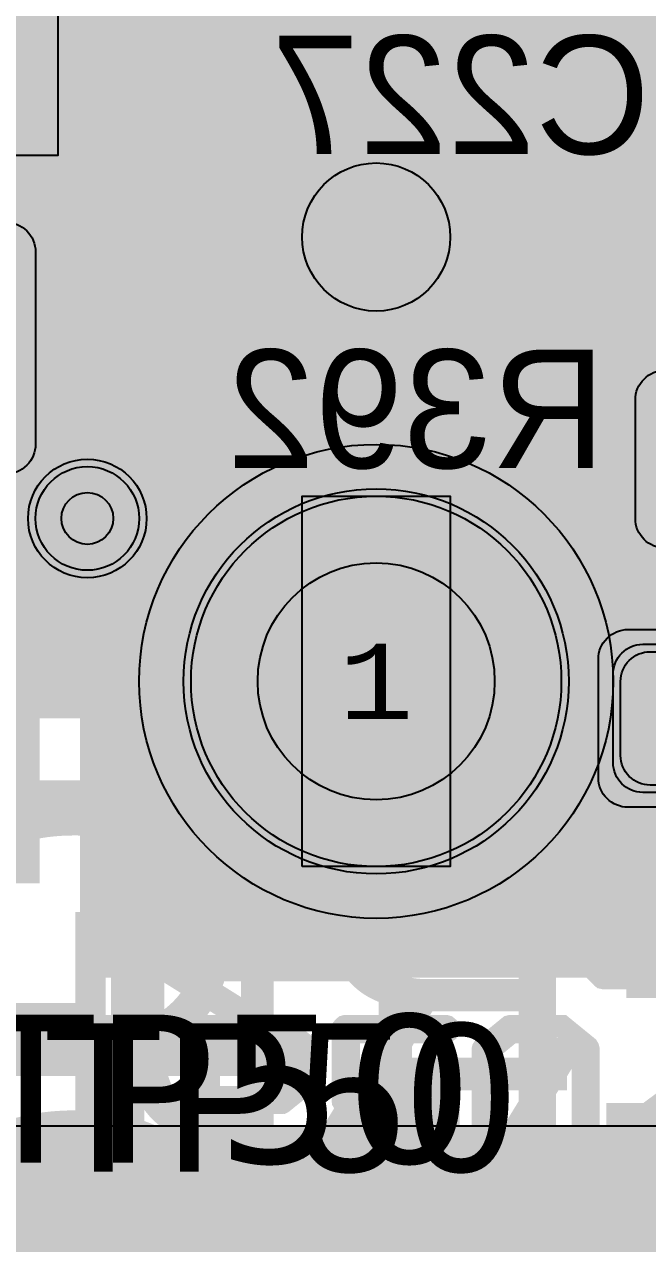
# Model space of a CAD drawing. Extents: x -28 to 199, y -61 to 255.
# Drawn here: x 140.88 to 145.08, y 65.7 to 73.94 of the extents above; entities that cross this region are included whole.
import ezdxf
from ezdxf.enums import TextEntityAlignment as Align

# ---------------------------------------------------------------- set-up
doc = ezdxf.new("R2010")
doc.units = 0
doc.header["$MEASUREMENT"] = 0
for name, color, linetype in [('ASSEMBLY_OUTLINES_TOP', 102, 'CONTINUOUS'), ('ASSEMBLY_PART_NUMBERS_BTM', 191, 'CONTINUOUS'), ('ASSEMBLY_PART_NUMBERS_TOP', 102, 'CONTINUOUS'), ('ASSEMBLY_REF_DES_TOP', 102, 'CONTINUOUS'), ('DRILL_DRAWING', 21, 'CONTINUOUS'), ('GENERATED_SILKSCREEN_BTM', 255, 'CONTINUOUS'), ('GENERATED_SILKSCREEN_TOP', 140, 'CONTINUOUS'), ('MOUNTING_HOLES_LAYER_2', 42, 'CONTINUOUS'), ('MOUNTING_HOLES_LAYER_3', 42, 'CONTINUOUS'), ('MOUNTING_HOLES_LAYER_BOT21', 42, 'CONTINUOUS'), ('MOUNTING_HOLES_LAYER_TOP', 42, 'CONTINUOUS'), ('PART_HOLES_LAYER_2', 30, 'CONTINUOUS'), ('PART_HOLES_LAYER_3', 30, 'CONTINUOUS'), ('PART_HOLES_LAYER_BOTTOM', 30, 'CONTINUOUS'), ('PART_HOLES_LAYER_TOP', 30, 'CONTINUOUS'), ('PART_PADS_LAYER_2', 230, 'CONTINUOUS'), ('PART_PADS_LAYER_3', 81, 'CONTINUOUS'), ('PART_PADS_LAYER_BOTTOM', 10, 'CONTINUOUS'), ('PART_PADS_LAYER_TOP', 150, 'CONTINUOUS'), ('PART_PADS_SMD_BTM', 10, 'CONTINUOUS'), ('PIN_NUMBERS_BTM', 8, 'CONTINUOUS'), ('PIN_NUMBERS_TOP', 8, 'CONTINUOUS'), ('PLACEMENT_OUTLINES_TOP', 130, 'CONTINUOUS'), ('PLANE_DATA_LAYER_2', 230, 'CONTINUOUS'), ('PLANE_DATA_LAYER_3', 81, 'CONTINUOUS'), ('PLANE_DATA_LAYER_BOTTOM', 10, 'CONTINUOUS'), ('PLANE_DATA_LAYER_TOP', 150, 'CONTINUOUS'), ('PLANE_SHAPES_LAYER_2', 230, 'CONTINUOUS'), ('PLANE_SHAPES_LAYER_3', 81, 'CONTINUOUS'), ('PLANE_SHAPES_LAYER_BOTTOM', 10, 'CONTINUOUS'), ('PLANE_SHAPES_LAYER_TOP', 150, 'CONTINUOUS'), ('SILKSCREEN_OUTLINES_TOP', 150, 'CONTINUOUS'), ('SILKSCREEN_REF_DES_BTM', 211, 'CONTINUOUS'), ('SILKSCREEN_REF_DES_TOP', 150, 'CONTINUOUS'), ('SOLDERMASK_PADS_BTM', 12, 'CONTINUOUS'), ('SOLDERMASK_PADS_TOP', 180, 'CONTINUOUS'), ('SOLDERPASTE_PADS_BTM', 12, 'CONTINUOUS'), ('TRACES_LAYER_3', 81, 'CONTINUOUS'), ('TRACES_LAYER_BOTTOM', 10, 'CONTINUOUS'), ('TRACES_LAYER_TOP', 150, 'CONTINUOUS'), ('VIA_HOLES_LAYER_2', 30, 'CONTINUOUS'), ('VIA_HOLES_LAYER_3', 30, 'CONTINUOUS'), ('VIA_HOLES_LAYER_BOTTOM', 30, 'CONTINUOUS'), ('VIA_HOLES_LAYER_TOP', 30, 'CONTINUOUS'), ('VIA_PADS_LAYER_2', 230, 'CONTINUOUS'), ('VIA_PADS_LAYER_3', 81, 'CONTINUOUS'), ('VIA_PADS_LAYER_BOTTOM', 10, 'CONTINUOUS'), ('VIA_PADS_LAYER_TOP', 150, 'CONTINUOUS')]:
    doc.layers.add(name, color=color, linetype=linetype)
doc.styles.add('COURIER_NEW', font='COUR.TTF')
doc.styles.add('VERDANA', font='verdana.TTF')
doc.styles.add('VERIBEST_GERBER_0', font='txt')

msp = doc.modelspace()

# ---------------------------------------------------------------- hatches: boundary and pattern name
at = {"layer": 'MOUNTING_HOLES_LAYER_2'}
h = msp.add_hatch(color=256, dxfattribs=at)
edge = h.paths.add_edge_path()
edge.add_arc((143.25, 72.5), 0.5, 0, 360)
at = {"layer": 'MOUNTING_HOLES_LAYER_3'}
h = msp.add_hatch(color=256, dxfattribs=at)
edge = h.paths.add_edge_path()
edge.add_arc((143.25, 72.5), 0.5, 0, 360)
at = {"layer": 'MOUNTING_HOLES_LAYER_BOT21'}
h = msp.add_hatch(color=256, dxfattribs=at)
edge = h.paths.add_edge_path()
edge.add_arc((143.25, 72.5), 0.5, 0, 360)
at = {"layer": 'MOUNTING_HOLES_LAYER_TOP'}
h = msp.add_hatch(color=256, dxfattribs=at)
edge = h.paths.add_edge_path()
edge.add_arc((143.25, 72.5), 0.5, 0, 360)
at = {"layer": 'PART_HOLES_LAYER_2'}
h = msp.add_hatch(color=256, dxfattribs=at)
edge = h.paths.add_edge_path()
edge.add_arc((143.25, 69.5), 0.8, 0, 360)
at = {"layer": 'PART_HOLES_LAYER_3'}
h = msp.add_hatch(color=256, dxfattribs=at)
edge = h.paths.add_edge_path()
edge.add_arc((143.25, 69.5), 0.8, 0, 360)
at = {"layer": 'PART_HOLES_LAYER_BOTTOM'}
h = msp.add_hatch(color=256, dxfattribs=at)
edge = h.paths.add_edge_path()
edge.add_arc((143.25, 69.5), 0.8, 0, 360)
at = {"layer": 'PART_HOLES_LAYER_TOP'}
h = msp.add_hatch(color=256, dxfattribs=at)
edge = h.paths.add_edge_path()
edge.add_arc((143.25, 69.5), 0.8, 0, 360)
at = {"layer": 'PLANE_DATA_LAYER_2'}
for points in [[(143.25, 69.5), (143.25, 71.0762)], [(143.25, 69.5), (141.679868, 69.63817)], [(143.25, 69.5), (144.820135, 69.638142)]]:
    msp.add_hatch(color=256, dxfattribs=at).paths.add_polyline_path(points, is_closed=False, flags=0)
at = {"layer": 'PLANE_DATA_LAYER_3'}
for points in [[(143.25, 69.5), (143.25, 71.0762)], [(143.25, 69.5), (141.679868, 69.63817)], [(143.25, 69.5), (144.820135, 69.638142)]]:
    msp.add_hatch(color=256, dxfattribs=at).paths.add_polyline_path(points, is_closed=False, flags=0)
at = {"layer": 'PLANE_DATA_LAYER_BOTTOM'}
h = msp.add_hatch(color=256, dxfattribs=at)
h.paths.add_polyline_path([(169.5, 75.5762, -0.414213562373095), (169.4238, 75.5), (168.555096, 75.5, -0.414213562373095), (168.478896, 75.5762), (168.478896, 75.576202, -0.0604851549101079), (168.48111, 75.594437, 0.0604923626898883), (168.5, 75.750001), (168.5, 76.95, 0.414213562373095), (167.85, 77.6), (166.65, 77.6, 0.414213562373095), (166, 76.95), (166, 75.749999, 0.0604915906442908), (166.01889, 75.594437, -0.060485154910108), (166.021104, 75.576202), (166.021104, 75.5762, -0.414213562373095), (165.944904, 75.5), (162.827052, 75.5, -0.6109691680550992), (162.765167, 75.62066, 0.1570208344114398), (163, 76.349999), (163, 76.35, 0.9999999999999999), (160.5, 76.35), (160.5, 76.349999, 0.1570208344114398), (160.734833, 75.62066, -0.6109691680550992), (160.672948, 75.5), (159, 75.5), (159, 67), (159.977682, 66.022318, -0.1989099556854013), (160, 65.968437), (160, 60.5), (169.4238, 60.5, -0.414213562373095), (169.5, 60.4238), (169.5, 57.0762, -0.414213562373095), (169.4238, 57), (168.5762, 57, -0.414213562373095), (168.5, 57.0762), (168.5, 58.2, 0.414213562373095), (167.85, 58.85), (166.65, 58.85, 0.414213562373095), (166, 58.2), (166, 57.0762, -0.414213562373095), (165.9238, 57), (162.968376, 57, -0.414213562373095), (162.892176, 57.0762, -0.1018534239435747), (162.898371, 57.106296, 1.5184150743120406), (160.601629, 57.106296, -0.1018534239435747), (160.607824, 57.0762, -0.414213562373095), (160.531624, 57), (157.5762, 57, -0.414213562373095), (157.5, 57.0762), (157.5, 63), (135.0762, 63, -0.414213562373095), (135, 63.0762), (135, 63.4588, -0.414213562373095), (135.0762, 63.535), (135.215, 63.535, 0.414213562373095), (135.665, 63.985), (135.665, 65.015, 0.414213562373095), (135.215, 65.465), (135.0762, 65.465, -0.414213562373095), (135, 65.5412), (135, 66.4238, -0.414213562373095), (135.0762, 66.5), (156.5, 66.5), (156.5, 77.9238, -0.414213562373095), (156.5762, 78), (169.4238, 78, -0.414213562373095), (169.5, 77.9238)], flags=0)
h.paths.add_polyline_path([(136.495, 63.535, 0.414213562373095), (136.945, 63.985), (136.945, 65.015, 0.414213562373095), (136.495, 65.465), (136.345, 65.465, 0.414213562373095), (135.895, 65.015), (135.895, 63.985, 0.414213562373095), (136.345, 63.535)], flags=0)
at = {"layer": 'PLANE_DATA_LAYER_TOP'}
h = msp.add_hatch(color=256, dxfattribs=at)
h.paths.add_polyline_path([(153.75, 67.5762, -0.414213562373095), (153.6738, 67.5), (141.3262, 67.5, -0.414213562373095), (141.25, 67.5762), (141.25, 70.799, -0.3297111608099209), (141.303911, 70.871867, 0.1227506347712947), (141.511214, 70.996447), (142.374069, 71.859302, -0.4389961025025721), (142.486156, 71.8546, 1.0875729409838402), (143.8954, 73.263844, -0.2207951541177379), (143.86838, 73.322049), (143.86838, 73.32205, -0.1989099556852985), (143.890698, 73.375931), (147.592449, 77.077682, -0.198913366334503), (147.646331, 77.1), (148.746107, 77.1, -0.1385740107174841), (148.785987, 77.088731, 1.7877343018547374), (148.785987, 78.111269, -0.1385740107174841), (148.746107, 78.1), (147.407661, 78.1, 0.1989122151386036), (147.054108, 77.953553), (144.107082, 75.006527, -0.6681819935815638), (143.977, 75.060408), (143.977, 75.934019, -0.357507136707077), (144.038255, 76.008739, 0.250299112383725), (144.365805, 76.277936, -0.3034419380586541), (144.436215, 76.325), (144.483776, 76.325, 0.1989121882725125), (144.784296, 76.44948), (146.482183, 78.147367, 0.1989121882725038), (146.606663, 78.447887), (146.606663, 79.9238, -0.414213562373095), (146.682863, 80), (153.6738, 80, -0.414213562373095), (153.75, 79.9238)], flags=0)
h.paths.add_polyline_path([(141.75, 69.5, -0.9999999999999999), (144.75, 69.5, -0.9999999999999999)], flags=0)
h.paths.add_polyline_path([(149.3, 75.1, -0.9999999999999999), (150.5, 75.1, -0.9999999999999999)], flags=0)
for points in [[(143.25, 69.5), (143.25, 71.0762)], [(143.25, 69.5), (141.6738, 69.5)], [(143.25, 69.5), (144.8262, 69.5)], [(143.25, 69.5), (143.25, 67.9238)]]:
    msp.add_hatch(color=256, dxfattribs=at).paths.add_polyline_path(points, is_closed=False, flags=0)
at = {"layer": 'PLANE_SHAPES_LAYER_2'}
h = msp.add_hatch(color=256, dxfattribs=at)
h.paths.add_polyline_path([(169.5, 129.25), (149.5, 129.25), (142.25, 122), (142.25, 90.5), (147.5, 90.5), (147.5, 80), (154, 80), (154, 69.25), (131.75, 69.25), (131.75, 73.25), (121.25, 73.25), (121.25, 81), (110.5, 81), (110.5, 125.75), (106.5, 125.75), (106.5, 128.75), (93.5, 128.75), (93.5, 120.25), (91.75, 120.25), (91.75, 121.5), (80, 121.5), (80, 118.25), (73.25, 118.25), (73.25, 124.5), (67.5, 124.5), (67.5, 128), (57.75, 128), (57.75, 120.25), (55.25, 120.25), (55.25, 121.5), (47.5, 121.5), (47.5, 119), (35, 119), (35, 134.75), (32.75, 134.75), (32.75, 159.75), (29.25, 159.75), (29.25, 175.25), (22.5, 175.25), (22.5, 195.25), (17.25, 195.25), (17.25, 198), (22.5, 198), (22.5, 216.5), (40.25, 216.5), (40.25, 235.5), (54.5, 235.5), (54.5, 254), (87.25, 254), (87.25, 236.25), (86.25, 236.25), (86.25, 228.75), (81, 228.75), (81, 218.75), (95.25, 218.75), (95.25, 194.5), (87, 194.5), (87, 172), (131.1, 172), (131.1, 208.75), (115.5, 208.75), (115.5, 213.75), (106.75, 213.75), (106.75, 218.75), (110.25, 222.25), (110.25, 226.25), (142.5, 226.25), (142.5, 221.5), (160.5, 221.5), (160.5, 240.75), (169.5, 240.75)])
h.paths.add_polyline_path([(35.5, 149.5), (41.75, 149.5), (41.75, 152), (39.25, 152), (39.25, 154), (37.75, 154), (37.75, 152), (35.5, 152)], flags=16)
h.paths.add_polyline_path([(37.5, 125.75), (37.5, 128.75), (42.75, 128.75), (42.75, 125.75)], flags=16)
h.paths.add_polyline_path([(52, 127.75), (52, 130.75), (54.25, 130.75), (54.25, 127.75)], flags=16)
h.paths.add_polyline_path([(50.75, 219.5), (50.75, 226.5), (71.75, 226.5), (71.75, 219.5)], flags=16)
h.paths.add_polyline_path([(66.5, 150.75), (66.5, 177.5), (72.25, 177.5), (72.25, 150.75)], flags=16)
h.paths.add_polyline_path([(47.25, 185.25), (73, 185.25), (73, 188.25), (70.25, 188.25), (70.25, 191), (47.25, 191)], flags=16)
h.paths.add_polyline_path([(84.5, 208), (84.5, 212.75), (85, 212.75), (85, 208)], flags=16)
h.paths.add_polyline_path([(61.5, 137.25), (87.75, 137.25), (87.75, 140.5), (84.75, 140.5), (84.75, 143), (61.5, 143)], flags=16)
h.paths.add_polyline_path([(88.75, 127), (88.75, 130), (91, 130), (91, 127)], flags=16)
h.paths.add_polyline_path([(85.5, 130.25), (85.5, 132.5), (91, 132.5), (91, 130.25)], flags=16)
h.paths.add_polyline_path([(108.75, 142.25), (135.75, 142.25), (135.75, 145.75), (132.25, 145.75), (132.25, 149), (108.75, 149)], flags=16)
h.paths.add_polyline_path([(114.25, 126.75), (140.75, 126.75), (140.75, 129.75), (137.25, 129.75), (137.25, 133), (114.25, 133)], flags=16)
h.paths.add_polyline_path([(155.25, 180.25), (166.25, 180.25), (166.25, 186.25), (152.25, 186.25), (152.25, 183), (155.25, 183)], flags=16)
at = {"layer": 'PLANE_SHAPES_LAYER_3'}
h = msp.add_hatch(color=256, dxfattribs=at)
h.paths.add_polyline_path([(169.5, 129.25), (149.5, 129.25), (142.25, 122), (142.25, 90.5), (147.5, 90.5), (147.5, 80), (154, 80), (154, 69.25), (131.75, 69.25), (131.75, 73.25), (121.25, 73.25), (121.25, 81), (110.5, 81), (110.5, 125.75), (106.5, 125.75), (106.5, 128.75), (93.5, 128.75), (93.5, 120.25), (91.75, 120.25), (91.75, 121.5), (80, 121.5), (80, 118.25), (73.25, 118.25), (73.25, 124.5), (67.5, 124.5), (67.5, 127.75), (58.25, 127.75), (58.25, 130.25), (88.75, 130.25), (88.75, 127), (91, 127), (91, 132.5), (55, 132.5), (55, 131.25), (52, 131.25), (52, 127.75), (55, 127.75), (55, 127.25), (57.75, 127.25), (57.75, 120.25), (55.25, 120.25), (55.25, 121.5), (47.5, 121.5), (47.5, 119), (35, 119), (35, 134.75), (32.75, 134.75), (32.75, 159.75), (29.25, 159.75), (29.25, 175.25), (22.5, 175.25), (22.5, 195.25), (17.25, 195.25), (17.25, 198), (22.5, 198), (22.5, 216.5), (40.25, 216.5), (40.25, 235.5), (54.5, 235.5), (54.5, 254), (87.25, 254), (87.25, 236.25), (86.25, 236.25), (86.25, 228.75), (81, 228.75), (81, 218.75), (95.25, 218.75), (95.25, 194.5), (87, 194.5), (87, 172), (131.1, 172), (131.1, 208.75), (115.5, 208.75), (115.5, 213.75), (106.75, 213.75), (106.75, 218.75), (110.25, 222.25), (110.25, 226.25), (142.5, 226.25), (142.5, 221.5), (160.5, 221.5), (160.5, 240.75), (169.5, 240.75)])
h.paths.add_polyline_path([(35.5, 149.5), (41.75, 149.5), (41.75, 152), (39.25, 152), (39.25, 154), (37.75, 154), (37.75, 152), (35.5, 152)], flags=16)
h.paths.add_polyline_path([(37.5, 125.75), (37.5, 128.75), (42.75, 128.75), (42.75, 125.75)], flags=16)
h.paths.add_polyline_path([(50.75, 219.5), (50.75, 226.5), (71.75, 226.5), (71.75, 219.5)], flags=16)
h.paths.add_polyline_path([(66.5, 150.75), (66.5, 177.5), (72.25, 177.5), (72.25, 150.75)], flags=16)
h.paths.add_polyline_path([(47.25, 185.25), (73, 185.25), (73, 188.25), (70.25, 188.25), (70.25, 191), (47.25, 191)], flags=16)
h.paths.add_polyline_path([(84.5, 208), (84.5, 212.75), (85, 212.75), (85, 208)], flags=16)
h.paths.add_polyline_path([(61.5, 137.25), (87.75, 137.25), (87.75, 140.5), (84.75, 140.5), (84.75, 143), (61.5, 143)], flags=16)
h.paths.add_polyline_path([(108.75, 142.25), (135.75, 142.25), (135.75, 145.75), (132.25, 145.75), (132.25, 149), (108.75, 149)], flags=16)
h.paths.add_polyline_path([(114.25, 126.75), (140.75, 126.75), (140.75, 129.75), (137.25, 129.75), (137.25, 133), (114.25, 133)], flags=16)
h.paths.add_polyline_path([(155.25, 180.25), (166.25, 180.25), (166.25, 186.25), (152.25, 186.25), (152.25, 183), (155.25, 183)], flags=16)
at = {"layer": 'PLANE_SHAPES_LAYER_BOTTOM'}
msp.add_hatch(color=256, dxfattribs=at).paths.add_polyline_path([(169.5, 75.5), (159, 75.5), (159, 67), (160, 66), (160, 60.5), (169.5, 60.5), (169.5, 57), (157.5, 57), (157.5, 63), (135, 63), (135, 66.5), (156.5, 66.5), (156.5, 78), (169.5, 78)], flags=0)
at = {"layer": 'VIA_HOLES_LAYER_2'}
h = msp.add_hatch(color=256, dxfattribs=at)
edge = h.paths.add_edge_path()
edge.add_arc((141.3, 70.6), 0.175, 0, 360)
at = {"layer": 'VIA_HOLES_LAYER_3'}
h = msp.add_hatch(color=256, dxfattribs=at)
edge = h.paths.add_edge_path()
edge.add_arc((141.3, 70.6), 0.175, 0, 360)
at = {"layer": 'VIA_HOLES_LAYER_BOTTOM'}
h = msp.add_hatch(color=256, dxfattribs=at)
edge = h.paths.add_edge_path()
edge.add_arc((141.3, 70.6), 0.175, 0, 360)
at = {"layer": 'VIA_HOLES_LAYER_TOP'}
h = msp.add_hatch(color=256, dxfattribs=at)
edge = h.paths.add_edge_path()
edge.add_arc((141.3, 70.6), 0.175, 0, 360)

# ---------------------------------------------------------------- linework, layer by layer
at = {"layer": 'ASSEMBLY_OUTLINES_TOP'}
for points in [[(139.4, 73.05), (139.4, 75.95), (141.1, 75.95), (141.1, 73.05)], [(142.75, 68.25), (142.75, 70.75), (143.75, 70.75), (143.75, 68.25)]]:
    msp.add_lwpolyline(points, close=True, dxfattribs=at)
at = {"layer": 'ASSEMBLY_OUTLINES_TOP', "const_width": 0.1}
msp.add_lwpolyline([(139.5, 73.5), (141, 73.5)], dxfattribs=at)
at = {"layer": 'ASSEMBLY_OUTLINES_TOP'}
msp.add_circle((143.25, 69.5), 1.6, dxfattribs=at)
at = {"layer": 'GENERATED_SILKSCREEN_BTM', "const_width": 0.15}
for points in [[(142.6152, 73.0704), (142.6168, 73.0648), (142.616, 73.0592), (142.6128, 73.0544), (142.608, 73.0512), (142.6024, 73.0496), (142.5968, 73.0488), (142.592, 73.0504), (142.588, 73.0552), (142.1568, 73.8224), (142.1552, 73.8264), (142.1552, 73.8296), (142.1552, 73.8328), (142.1568, 73.836), (142.1592, 73.8408), (142.1624, 73.844), (142.1664, 73.8456), (142.1704, 73.8464), (142.7104, 73.8464), (142.716, 73.8448), (142.7208, 73.8408), (142.7232, 73.836), (142.724, 73.8296), (142.7232, 73.824), (142.7208, 73.8184), (142.716, 73.8144), (142.7104, 73.8136), (142.1976, 73.8136), (142.6152, 73.0704)], [(143.8064, 73.8432), (143.672, 73.7336), (143.6696, 73.7296), (143.6688, 73.7264), (143.6672, 73.724), (143.6664, 73.7208), (143.6664, 73.6112), (143.6672, 73.608), (143.6688, 73.6032), (143.6696, 73.5992), (143.672, 73.5976), (144.2048, 73.1648), (144.2048, 73.0792), (143.6824, 73.0792), (143.6768, 73.0776), (143.672, 73.0744), (143.6696, 73.0688), (143.6688, 73.0624), (143.6696, 73.0568), (143.672, 73.0512), (143.6768, 73.048), (143.6824, 73.0464), (144.2216, 73.0464), (144.228, 73.048), (144.232, 73.052), (144.236, 73.056), (144.2376, 73.0624), (144.2376, 73.172), (144.2368, 73.1744), (144.2352, 73.18), (144.2336, 73.1824), (144.2328, 73.184), (144.2304, 73.1856), (143.6984, 73.6192), (143.6984, 73.7128), (143.8232, 73.8136), (144.0816, 73.8136), (144.212, 73.7072), (144.2176, 73.7056), (144.2232, 73.7064), (144.228, 73.7088), (144.232, 73.7136), (144.2344, 73.7184), (144.2352, 73.724), (144.2344, 73.7296), (144.2328, 73.732), (144.2304, 73.7336), (144.096, 73.8432), (144.0928, 73.844), (144.0912, 73.8448), (144.0896, 73.8456), (144.0864, 73.8464), (143.8168, 73.8464), (143.8136, 73.8456), (143.812, 73.8448), (143.8096, 73.844), (143.8064, 73.8432)], [(144.8504, 73.0496), (144.9848, 73.1592), (144.9888, 73.1616), (144.9896, 73.1648), (144.9912, 73.168), (144.992, 73.172), (144.992, 73.7208), (144.9912, 73.7248), (144.9896, 73.728), (144.988, 73.7296), (144.9872, 73.7312), (144.9856, 73.7336), (144.8504, 73.8432), (144.848, 73.844), (144.8456, 73.8448), (144.8448, 73.8456), (144.8416, 73.8464), (144.572, 73.8464), (144.568, 73.8456), (144.5664, 73.8448), (144.564, 73.844), (144.5616, 73.8432), (144.4264, 73.7336), (144.4232, 73.7296), (144.4216, 73.7232), (144.4224, 73.7184), (144.424, 73.7144), (144.4264, 73.7112), (144.4304, 73.708), (144.4344, 73.7056), (144.4384, 73.7048), (144.4424, 73.7048), (144.4456, 73.7072), (144.5776, 73.8136), (144.836, 73.8136), (144.9592, 73.7128), (144.9592, 73.18), (144.836, 73.0792), (144.5776, 73.0792), (144.4456, 73.1856), (144.4424, 73.1872), (144.4384, 73.188), (144.4344, 73.1872), (144.4304, 73.1848), (144.4264, 73.1816), (144.424, 73.1776), (144.4224, 73.1728), (144.4216, 73.168), (144.4232, 73.1632), (144.4264, 73.1592), (144.5616, 73.0496), (144.5648, 73.048), (144.5656, 73.0472), (144.568, 73.0472), (144.5688, 73.0464), (144.5696, 73.0464), (144.572, 73.0464), (144.8416, 73.0464), (144.8448, 73.0472), (144.848, 73.048), (144.8504, 73.0496)], [(141.9928, 71.7232), (141.8584, 71.6136), (141.856, 71.6096), (141.8552, 71.6064), (141.8536, 71.604), (141.8528, 71.6008), (141.8528, 71.4912), (141.8536, 71.488), (141.8552, 71.4832), (141.856, 71.4792), (141.8584, 71.4776), (142.3912, 71.0448), (142.3912, 70.9592), (141.8688, 70.9592), (141.8632, 70.9576), (141.8584, 70.9544), (141.856, 70.9488), (141.8552, 70.9424), (141.856, 70.9368), (141.8584, 70.9312), (141.8632, 70.928), (141.8688, 70.9264), (142.408, 70.9264), (142.4144, 70.928), (142.4184, 70.932), (142.4224, 70.936), (142.424, 70.9424), (142.424, 71.052), (142.4232, 71.0544), (142.4216, 71.06), (142.42, 71.0624), (142.4192, 71.064), (142.4168, 71.0656), (141.8848, 71.4992), (141.8848, 71.5928), (142.0096, 71.6936), (142.268, 71.6936), (142.3984, 71.5872), (142.404, 71.5856), (142.4096, 71.5864), (142.4144, 71.5888), (142.4184, 71.5936), (142.4208, 71.5984), (142.4216, 71.604), (142.4208, 71.6096), (142.4192, 71.612), (142.4168, 71.6136), (142.2824, 71.7232), (142.2792, 71.724), (142.2776, 71.7248), (142.276, 71.7256), (142.2728, 71.7264), (142.0032, 71.7264), (142, 71.7256), (141.9984, 71.7248), (141.996, 71.724), (141.9928, 71.7232)], [(143.0384, 70.9296), (143.1728, 71.0392), (143.1752, 71.0408), (143.1768, 71.0432), (143.1776, 71.048), (143.1768, 71.0536), (143.1744, 71.0592), (143.1704, 71.0632), (143.1656, 71.0664), (143.16, 71.0672), (143.1544, 71.0656), (143.024, 70.9592), (142.7656, 70.9592), (142.6408, 71.06), (142.6408, 71.3472), (142.7496, 71.2592), (142.7528, 71.2576), (142.7536, 71.2568), (142.756, 71.256), (142.7592, 71.256), (143.0288, 71.256), (143.032, 71.256), (143.0368, 71.2576), (143.0384, 71.2592), (143.1728, 71.368), (143.1752, 71.3688), (143.176, 71.3704), (143.1776, 71.3728), (143.1792, 71.3784), (143.18, 71.3816), (143.18, 71.6008), (143.1792, 71.6048), (143.1776, 71.608), (143.176, 71.6104), (143.1752, 71.6112), (143.1728, 71.6136), (143.0384, 71.7232), (143.0352, 71.724), (143.0336, 71.7248), (143.032, 71.7256), (143.0288, 71.7264), (142.7592, 71.7264), (142.756, 71.7256), (142.7544, 71.7248), (142.752, 71.724), (142.7488, 71.7232), (142.6144, 71.6136), (142.612, 71.6096), (142.6112, 71.6064), (142.6096, 71.604), (142.6088, 71.6008), (142.6088, 71.052), (142.6096, 71.0496), (142.6112, 71.044), (142.612, 71.0424), (142.6144, 71.0392), (142.7488, 70.9296), (142.7528, 70.928), (142.7536, 70.9272), (142.756, 70.9272), (142.7568, 70.9264), (142.7576, 70.9264), (142.7592, 70.9264), (143.0288, 70.9264), (143.032, 70.9272), (143.0352, 70.928), (143.0384, 70.9296)], [(143.7944, 70.9296), (143.9296, 71.0392), (143.932, 71.0408), (143.9336, 71.0432), (143.9344, 71.0456), (143.9344, 71.048), (143.9336, 71.0536), (143.9304, 71.0592), (143.9264, 71.0632), (143.9216, 71.0664), (143.916, 71.0672), (143.9104, 71.0656), (143.78, 70.9592), (143.5216, 70.9592), (143.3968, 71.06), (143.3968, 71.2088), (143.52, 71.3104), (143.6528, 71.3104), (143.6592, 71.312), (143.6632, 71.3152), (143.6656, 71.3208), (143.6664, 71.3264), (143.6656, 71.332), (143.6632, 71.3368), (143.6592, 71.3408), (143.6528, 71.3424), (143.52, 71.3424), (143.3968, 71.444), (143.3968, 71.5928), (143.5216, 71.6936), (143.78, 71.6936), (143.9104, 71.5872), (143.916, 71.5856), (143.9216, 71.5864), (143.9264, 71.5888), (143.9304, 71.5936), (143.9336, 71.5984), (143.9344, 71.604), (143.9344, 71.6072), (143.9336, 71.6096), (143.932, 71.612), (143.9296, 71.6136), (143.7944, 71.7232), (143.792, 71.724), (143.7896, 71.7248), (143.7888, 71.7256), (143.7856, 71.7264), (143.516, 71.7264), (143.512, 71.7256), (143.5104, 71.7248), (143.5088, 71.724), (143.5056, 71.7232), (143.3704, 71.6136), (143.368, 71.6096), (143.3672, 71.6064), (143.3656, 71.604), (143.3648, 71.6008), (143.3648, 71.436), (143.3656, 71.4336), (143.3672, 71.428), (143.368, 71.424), (143.3704, 71.4224), (143.488, 71.3264), (143.3704, 71.2304), (143.3696, 71.2288), (143.368, 71.2272), (143.3672, 71.2264), (143.3672, 71.2248), (143.3656, 71.2192), (143.3648, 71.2168), (143.3648, 71.052), (143.3656, 71.048), (143.3672, 71.0448), (143.368, 71.0416), (143.3704, 71.0392), (143.5056, 70.9296), (143.5088, 70.928), (143.5096, 70.9272), (143.512, 70.9272), (143.5128, 70.9264), (143.5136, 70.9264), (143.516, 70.9264), (143.7856, 70.9264), (143.7888, 70.9272), (143.792, 70.928), (143.7944, 70.9296)], [(144.1256, 71.4224), (144.1232, 71.424), (144.1224, 71.428), (144.1208, 71.432), (144.12, 71.436), (144.12, 71.6008), (144.1208, 71.6048), (144.1224, 71.6072), (144.1224, 71.6096), (144.1232, 71.6104), (144.1248, 71.6112), (144.1256, 71.6128), (144.2616, 71.7232), (144.2656, 71.7248), (144.2688, 71.7256), (144.272, 71.7264), (144.6752, 71.7264), (144.6824, 71.7248), (144.6872, 71.7208), (144.6912, 71.716), (144.6928, 71.7104), (144.6928, 70.9424), (144.6912, 70.936), (144.6872, 70.932), (144.6824, 70.9296), (144.6768, 70.9288), (144.6704, 70.9296), (144.6648, 70.932), (144.6608, 70.936), (144.6592, 70.9424), (144.6592, 71.3104), (144.2832, 71.3104), (144.152, 70.9376), (144.1488, 70.932), (144.1432, 70.9288), (144.1376, 70.928), (144.132, 70.9296), (144.1272, 70.932), (144.1232, 70.936), (144.1216, 70.9416), (144.1224, 70.948), (144.2536, 71.3208), (144.1256, 71.4224)], [(143.1472, 71.5928), (143.1472, 71.3896), (143.024, 71.288), (142.7656, 71.288), (142.6408, 71.3896), (142.6408, 71.5928), (142.7656, 71.6936), (143.024, 71.6936), (143.1472, 71.5928)], [(144.6592, 71.6936), (144.2768, 71.6936), (144.152, 71.5928), (144.152, 71.444), (144.2768, 71.3424), (144.6592, 71.3424), (144.6592, 71.6936)], [(145.1692, 68.21), (145.0892, 68.2924), (145.086, 68.2948), (145.0828, 68.2956), (145.0804, 68.2964), (145.078, 68.2964), (144.7844, 68.2964), (144.7812, 68.2956), (144.7772, 68.2948), (144.7732, 68.2924), (144.6932, 68.21), (144.69, 68.2052), (144.6892, 68.202), (144.6884, 68.1988), (144.6884, 68.0068), (144.6884, 68.0036), (144.6892, 68.002), (144.6892, 68.0012)], [(145.142, 68.19), (145.142, 68.0084), (145.1204, 67.9396), (144.7436, 67.9396), (144.7204, 68.0084), (144.7204, 68.19), (144.7916, 68.2636), (145.07, 68.2636), (145.142, 68.19)], [(144.6892, 68.0012), (144.7148, 67.9244), (144.6892, 67.8476), (144.6892, 67.8452), (144.6884, 67.842), (144.6884, 67.5948), (144.6884, 67.5924), (144.6892, 67.59), (144.69, 67.5868), (144.6932, 67.5836), (144.7732, 67.5012), (144.7772, 67.498), (144.7812, 67.4972), (144.7844, 67.4964), (145.078, 67.4964), (145.0804, 67.4964), (145.0828, 67.4972), (145.086, 67.498), (145.0892, 67.5012), (145.1692, 67.5836)], [(145.1732, 67.8476), (145.1476, 67.9244), (145.1732, 68.0012)], [(145.142, 67.8388), (145.142, 67.602), (145.07, 67.5292), (144.7916, 67.5292), (144.7204, 67.602), (144.7204, 67.8388), (144.7436, 67.9076), (145.1204, 67.9076), (145.142, 67.8388)]]:
    msp.add_lwpolyline(points, dxfattribs=at)
msp.add_lwpolyline([(143.481605, 73.062399), (143.480005, 73.055999, -0.1622776599), (143.480004, 73.055996), (143.472004, 73.047996, -0.213376806), (143.472, 73.047995), (143.465601, 73.046395, -0.0990195133), (143.465599, 73.046395), (143.429102, 73.046395, 1.41622e-05), (143.429071, 73.046405), (143.465599, 73.046405), (143.471996, 73.048004), (143.479996, 73.056004), (143.481595, 73.062401), (143.481595, 73.171998), (143.480795, 73.174398), (143.480795, 73.174399), (143.479195, 73.179998), (143.477596, 73.182397, -0.1622776608), (143.477595, 73.1824), (143.476797, 73.183996), (143.474397, 73.185596), (142.942397, 73.619196, -0.2360679779), (142.942395, 73.6192), (142.942395, 73.7128, -0.2360679779), (142.942397, 73.712804), (143.067197, 73.813604, -0.1622776609), (143.0672, 73.813605), (143.3256, 73.813605, -0.1622776597), (143.325603, 73.813604), (143.456002, 73.707205), (143.4616, 73.705605), (143.467199, 73.706405, -0.0493889889), (143.4672, 73.706405), (143.471996, 73.708803), (143.475996, 73.713603, -0.0710678117), (143.475997, 73.713604), (143.478395, 73.7184), (143.478395, 73.718401), (143.479195, 73.724), (143.478395, 73.729598), (143.476796, 73.731996), (143.474397, 73.733596), (143.339998, 73.843195), (143.336799, 73.843995, -0.1845275533), (143.336796, 73.843997), (143.335198, 73.844796, -0.0493889889), (143.335197, 73.844796), (143.3336, 73.845595, -0.0493889889), (143.333599, 73.845595), (143.330399, 73.846395), (143.060801, 73.846395), (143.057601, 73.845595, -0.0493889889), (143.0576, 73.845595), (143.056004, 73.844797, -0.1622776602), (143.056002, 73.844795), (143.053602, 73.843995, -0.099019515), (143.0536, 73.843995), (143.050402, 73.843195), (142.916004, 73.733597), (142.913605, 73.729598), (142.912805, 73.726399, -0.1622776608), (142.912804, 73.726396), (142.911205, 73.723998), (142.910405, 73.720799), (142.910405, 73.611201), (142.911205, 73.608003, -0.049388989), (142.911205, 73.608002), (142.912805, 73.603202), (142.912805, 73.603201), (142.913605, 73.599203), (142.916003, 73.597604), (143.448803, 73.164804, -0.2360679779), (143.448805, 73.1648), (143.448805, 73.0792, -0.4142135624), (143.4488, 73.079195), (142.926401, 73.079195), (142.920802, 73.077595), (142.916005, 73.074397), (142.913605, 73.068798), (142.912805, 73.0624), (142.913605, 73.056802), (142.916005, 73.051203), (142.920802, 73.048005), (142.926401, 73.046405), (143.070929, 73.046405, 1.41622e-05), (143.070898, 73.046395), (142.926401, 73.046395, -0.0990195133), (142.926399, 73.046395), (142.920799, 73.047995, -0.1119910923), (142.920797, 73.047996), (142.915999, 73.051195, -0.253450554), (142.915995, 73.051198), (142.913595, 73.056798), (142.913595, 73.056799), (142.912795, 73.062399), (142.912795, 73.062401), (142.913595, 73.068801), (142.913595, 73.068802), (142.915995, 73.074402, -0.2534505535), (142.915999, 73.074405), (142.920797, 73.077604, -0.1119910927), (142.920799, 73.077605), (142.926399, 73.079205, -0.0990195133), (142.926401, 73.079205), (143.448795, 73.079205), (143.448795, 73.164798), (142.915997, 73.597596), (142.913598, 73.599195, -0.2534505546), (142.913595, 73.599199), (142.912795, 73.603197, -0.0493889894), (142.912795, 73.603198), (142.911195, 73.607998), (142.911195, 73.607999), (142.910395, 73.611199), (142.910395, 73.720801), (142.911195, 73.724001, -0.1622776593), (142.911196, 73.724004), (142.912795, 73.726402), (142.913595, 73.729601, -0.1119910931), (142.913596, 73.729603), (142.915995, 73.733602, -0.1622776598), (142.915997, 73.733604), (143.050396, 73.843203, -0.184527552), (143.050399, 73.843205), (143.053597, 73.844005, -0.0493889889), (143.053598, 73.844005), (143.055998, 73.844805, -0.099019515), (143.056, 73.844805), (143.057596, 73.845603, -0.1845275535), (143.057599, 73.845605), (143.060799, 73.846405, -0.0990195133), (143.060801, 73.846405), (143.330399, 73.846405, -0.0990195133), (143.330401, 73.846405), (143.333601, 73.845605, -0.1845275535), (143.333604, 73.845603), (143.335202, 73.844804, -0.0493889889), (143.335203, 73.844804), (143.3368, 73.844005, -0.0493889889), (143.336801, 73.844005), (143.340001, 73.843205, -0.184527552), (143.340004, 73.843203), (143.474403, 73.733604), (143.476803, 73.732004, -0.0710678117), (143.476804, 73.732003), (143.478404, 73.729604, -0.1622776593), (143.478405, 73.729601), (143.479205, 73.724001), (143.479205, 73.723999), (143.478405, 73.718399, -0.1845275532), (143.478403, 73.718396), (143.476005, 73.7136, -0.1622776608), (143.476004, 73.713597), (143.472004, 73.708797, -0.2360679775), (143.472, 73.708795), (143.467204, 73.706397, -0.1845275529), (143.467201, 73.706395), (143.461601, 73.705595, -0.0954145722), (143.461599, 73.705595), (143.455999, 73.707195, -0.184527552), (143.455996, 73.707197), (143.325598, 73.813595), (143.067202, 73.813595), (142.942405, 73.712798), (142.942405, 73.619202), (143.474403, 73.185604), (143.476803, 73.184004, -0.2360679779), (143.476805, 73.184), (143.477603, 73.182404, -0.0710678132), (143.477604, 73.182403), (143.479204, 73.180004, -0.1622776593), (143.479205, 73.180001), (143.480804, 73.174403, -0.0710678117), (143.480805, 73.174402), (143.481605, 73.172002), (143.481605, 73.062399)], format="xyb", dxfattribs=at)
at = {"layer": 'GENERATED_SILKSCREEN_TOP', "const_width": 0.15}
msp.add_lwpolyline([(141.100005, 73.05, -0.4142135624), (141.1, 73.049995), (140.8, 73.049995), (140.8, 73.050005), (141.099995, 73.050005), (141.099995, 75.949995), (140.8, 75.949995), (140.8, 75.950005), (141.1, 75.950005, -0.4142135624), (141.100005, 75.95), (141.100005, 73.05)], format="xyb", dxfattribs=at)
msp.add_lwpolyline([(141.65, 69.5, -1), (144.85, 69.5, -1)], format="xyb", close=True, dxfattribs=at)
for points in [[(141.472, 66.193), (141.473, 66.186), (141.478, 66.18), (141.485, 66.177), (141.492, 66.176), (141.499, 66.177), (141.505, 66.18), (141.51, 66.186), (141.512, 66.193), (141.512, 67.132), (141.829, 67.132), (141.836, 67.134), (141.842, 67.138), (141.845, 67.145), (141.846, 67.152), (141.845, 67.16), (141.842, 67.167), (141.836, 67.172), (141.829, 67.173), (141.154, 67.173), (141.147, 67.172), (141.142, 67.167), (141.138, 67.16), (141.137, 67.152), (141.138, 67.145), (141.142, 67.138), (141.147, 67.134), (141.154, 67.132), (141.472, 67.132), (141.472, 66.193)], [(142.788, 66.793), (142.791, 66.795), (142.792, 66.8), (142.795, 66.805), (142.795, 66.81), (142.795, 67.016), (142.795, 67.021), (142.792, 67.024), (142.792, 67.027), (142.791, 67.028), (142.79, 67.029), (142.788, 67.031), (142.618, 67.169), (142.613, 67.171), (142.609, 67.172), (142.605, 67.173), (142.101, 67.173), (142.092, 67.171), (142.086, 67.166), (142.081, 67.16), (142.079, 67.153), (142.079, 66.193), (142.081, 66.185), (142.086, 66.18), (142.092, 66.177), (142.099, 66.176), (142.107, 66.177), (142.114, 66.18), (142.119, 66.185), (142.121, 66.193), (142.121, 66.653), (142.605, 66.653), (142.612, 66.654), (142.615, 66.655), (142.616, 66.655), (142.618, 66.656), (142.788, 66.793)], [(142.121, 67.132), (142.599, 67.132), (142.755, 67.006), (142.755, 66.82), (142.599, 66.693), (142.121, 66.693), (142.121, 67.132)], [(143.213, 66.829), (143.209, 66.828), (143.206, 66.827), (143.202, 66.825), (143.066, 66.715), (143.066, 67.132), (143.719, 67.132), (143.726, 67.134), (143.732, 67.138), (143.735, 67.145), (143.736, 67.152), (143.735, 67.16), (143.732, 67.166), (143.726, 67.171), (143.719, 67.173), (143.044, 67.173), (143.037, 67.171), (143.031, 67.166), (143.026, 67.16), (143.024, 67.153), (143.024, 66.672), (143.025, 66.665), (143.028, 66.66), (143.032, 66.657), (143.039, 66.655), (143.044, 66.653), (143.048, 66.652), (143.053, 66.653), (143.057, 66.656), (143.22, 66.789), (143.543, 66.789), (143.699, 66.662), (143.699, 66.34), (143.543, 66.215), (143.22, 66.215), (143.057, 66.347), (143.05, 66.35), (143.044, 66.35), (143.038, 66.346), (143.032, 66.341), (143.028, 66.334), (143.027, 66.327), (143.028, 66.32), (143.033, 66.315), (143.202, 66.177), (143.205, 66.175), (143.209, 66.175), (143.213, 66.173), (143.55, 66.173), (143.553, 66.173), (143.554, 66.174), (143.555, 66.174), (143.557, 66.175), (143.559, 66.175), (143.563, 66.177), (143.732, 66.315), (143.735, 66.318), (143.736, 66.32), (143.738, 66.326), (143.739, 66.33), (143.739, 66.672), (143.738, 66.676), (143.736, 66.682), (143.736, 66.684), (143.735, 66.685), (143.733, 66.687), (143.732, 66.689), (143.563, 66.825), (143.558, 66.827), (143.554, 66.828), (143.55, 66.829), (143.213, 66.829)], [(143.979, 67.032), (144.147, 67.169), (144.151, 67.17), (144.154, 67.171), (144.155, 67.172), (144.159, 67.173), (144.496, 67.173), (144.5, 67.172), (144.501, 67.172), (144.502, 67.171), (144.505, 67.17), (144.509, 67.169), (144.677, 67.032), (144.68, 67.027), (144.681, 67.023), (144.683, 67.02), (144.684, 67.016), (144.684, 66.33), (144.683, 66.327), (144.681, 66.32), (144.68, 66.318), (144.677, 66.314), (144.509, 66.177), (144.505, 66.176), (144.503, 66.175), (144.501, 66.174), (144.499, 66.173), (144.496, 66.173), (144.159, 66.173), (144.155, 66.174), (144.151, 66.175), (144.147, 66.177), (143.979, 66.314), (143.977, 66.316), (143.975, 66.317), (143.973, 66.32), (143.971, 66.327), (143.97, 66.33), (143.97, 67.016), (143.971, 67.02), (143.973, 67.023), (143.975, 67.027), (143.979, 67.032)], [(144.011, 67.006), (144.011, 66.34), (144.07, 66.29), (144.554, 67.079), (144.488, 67.132), (144.165, 67.132), (144.011, 67.006)], [(144.102, 66.264), (144.165, 66.214), (144.488, 66.214), (144.644, 66.34), (144.644, 67.006), (144.585, 67.053), (144.102, 66.264)]]:
    msp.add_lwpolyline(points, dxfattribs=at)
at = {"layer": 'MOUNTING_HOLES_LAYER_2'}
msp.add_circle((143.25, 72.5), 0.5, dxfattribs=at)
at = {"layer": 'MOUNTING_HOLES_LAYER_3'}
msp.add_circle((143.25, 72.5), 0.5, dxfattribs=at)
at = {"layer": 'MOUNTING_HOLES_LAYER_BOT21'}
msp.add_circle((143.25, 72.5), 0.5, dxfattribs=at)
at = {"layer": 'MOUNTING_HOLES_LAYER_TOP'}
msp.add_circle((143.25, 72.5), 0.5, dxfattribs=at)
at = {"layer": 'PART_HOLES_LAYER_2'}
msp.add_circle((143.25, 69.5), 0.8, dxfattribs=at)
at = {"layer": 'PART_HOLES_LAYER_3'}
msp.add_circle((143.25, 69.5), 0.8, dxfattribs=at)
at = {"layer": 'PART_HOLES_LAYER_BOTTOM'}
msp.add_circle((143.25, 69.5), 0.8, dxfattribs=at)
at = {"layer": 'PART_HOLES_LAYER_TOP'}
msp.add_circle((143.25, 69.5), 0.8, dxfattribs=at)
at = {"layer": 'PART_PADS_LAYER_2'}
msp.add_circle((143.25, 69.5), 1.25, dxfattribs=at)
at = {"layer": 'PART_PADS_LAYER_3'}
msp.add_circle((143.25, 69.5), 1.25, dxfattribs=at)
at = {"layer": 'PART_PADS_LAYER_BOTTOM'}
msp.add_circle((143.25, 69.5), 1.25, dxfattribs=at)
at = {"layer": 'PART_PADS_LAYER_TOP'}
msp.add_circle((143.25, 69.5), 1.25, dxfattribs=at)
at = {"layer": 'PART_PADS_SMD_BTM'}
msp.add_lwpolyline([(144.85, 69.55, -0.4142135624), (145.05, 69.75), (145.75, 69.75, -0.4142135624), (145.95, 69.55), (145.95, 68.95, -0.4142135624), (145.75, 68.75), (145.05, 68.75, -0.4142135624), (144.85, 68.95)], format="xyb", close=True, dxfattribs=at)
at = {"layer": 'PLACEMENT_OUTLINES_TOP'}
msp.add_lwpolyline([(139.4, 73.05), (139.4, 75.95), (141.1, 75.95), (141.1, 73.05)], close=True, dxfattribs=at)
msp.add_circle((143.25, 69.5), 1.6, dxfattribs=at)
at = {"layer": 'PLANE_DATA_LAYER_2', "const_width": 0.5}
for points in [[(143.25, 69.5), (143.25, 71.0762)], [(143.25, 69.5), (141.679868, 69.63817)], [(143.25, 69.5), (144.820135, 69.638142)]]:
    msp.add_lwpolyline(points, dxfattribs=at)
at = {"layer": 'PLANE_DATA_LAYER_3', "const_width": 0.5}
for points in [[(143.25, 69.5), (143.25, 71.0762)], [(143.25, 69.5), (141.679868, 69.63817)], [(143.25, 69.5), (144.820135, 69.638142)]]:
    msp.add_lwpolyline(points, dxfattribs=at)
at = {"layer": 'PLANE_DATA_LAYER_TOP', "const_width": 0.5}
for points in [[(143.25, 69.5), (143.25, 71.0762)], [(143.25, 69.5), (141.6738, 69.5)], [(143.25, 69.5), (144.8262, 69.5)], [(143.25, 69.5), (143.25, 67.9238)]]:
    msp.add_lwpolyline(points, dxfattribs=at)
at = {"layer": 'PLANE_SHAPES_LAYER_BOTTOM'}
msp.add_lwpolyline([(169.5, 75.5), (159, 75.5), (159, 67), (160, 66), (160, 60.5), (169.5, 60.5), (169.5, 57), (157.5, 57), (157.5, 63), (135, 63), (135, 66.5), (156.5, 66.5), (156.5, 78), (169.5, 78)], close=True, dxfattribs=at)
at = {"layer": 'PLANE_SHAPES_LAYER_TOP'}
msp.add_solid([(141.25, 67.5), (153.75, 67.5), (141.25, 80), (153.75, 80)], dxfattribs=at)
at = {"layer": 'SILKSCREEN_OUTLINES_TOP'}
msp.add_lwpolyline([(139.4, 73.05), (139.4, 75.95), (141.1, 75.95), (141.1, 73.05)], close=True, dxfattribs=at)
msp.add_circle((143.25, 69.5), 1.6, dxfattribs=at)
at = {"layer": 'SOLDERMASK_PADS_BTM'}
for points in [[(140.75, 72.6, -0.4142135624), (140.95, 72.4), (140.95, 71.1, -0.4142135624), (140.75, 70.9), (139.65, 70.9, -0.4142135624), (139.45, 71.1), (139.45, 72.4, -0.4142135624), (139.65, 72.6)], [(146.3, 70.6, -0.4142135624), (146.1, 70.4), (145.2, 70.4, -0.4142135624), (145, 70.6), (145, 71.4, -0.4142135624), (145.2, 71.6), (146.1, 71.6, -0.4142135624), (146.3, 71.4)], [(144.75, 69.65, -0.4142135624), (144.95, 69.85), (145.85, 69.85, -0.4142135624), (146.05, 69.65), (146.05, 68.85, -0.4142135624), (145.85, 68.65), (144.95, 68.65, -0.4142135624), (144.75, 68.85)]]:
    msp.add_lwpolyline(points, format="xyb", close=True, dxfattribs=at)
msp.add_circle((143.25, 69.5), 1.3, dxfattribs=at)
at = {"layer": 'SOLDERMASK_PADS_TOP'}
msp.add_circle((143.25, 69.5), 1.3, dxfattribs=at)
at = {"layer": 'SOLDERPASTE_PADS_BTM'}
msp.add_lwpolyline([(144.9, 69.5, -0.4142135624), (145.1, 69.7), (145.7, 69.7, -0.4142135624), (145.9, 69.5), (145.9, 69, -0.4142135624), (145.7, 68.8), (145.1, 68.8, -0.4142135624), (144.9, 69)], format="xyb", close=True, dxfattribs=at)
at = {"layer": 'TRACES_LAYER_3', "const_width": 0.5}
msp.add_lwpolyline([(132.3, 83), (132.3, 77.068448), (135.475438, 73.89301), (148.01601, 73.89301), (149.223, 75.1), (149.9, 75.1)], dxfattribs=at)
at = {"layer": 'TRACES_LAYER_BOTTOM', "const_width": 0.5}
for points in [[(140.2, 71.75), (140.2, 71.65), (141.25, 70.6)], [(140.1, 69.75), (140.15, 69.75), (141, 70.6), (141.25, 70.6)], [(141.25, 70.6), (141.3, 70.6)]]:
    msp.add_lwpolyline(points, dxfattribs=at)
at = {"layer": 'TRACES_LAYER_TOP'}
for points, const_width in [([(149.1, 77.6), (147.407661, 77.6), (143.311661, 73.504), (142.834129, 73.504), (142.246, 72.915871), (142.246, 72.438339), (141.157661, 71.35), (138.45, 71.35), (137.499811, 70.399811), (133.161448, 70.399811), (124.561259, 79), (122, 79)], 0.5), ([(143.6, 76.75), (143.6, 74.640339), (143.111484, 74.151823), (142.736661, 74.151823), (141.719, 73.134162), (141.719, 72.759339), (141.157661, 72.198), (138.752, 72.198), (138.025, 72.925), (138, 72.925)], 0.254), ([(140.25, 72.925), (140.86658, 73.54158), (141.218599, 73.54158), (142.256644, 74.579625), (142.256644, 75.056644), (142.7, 75.5)], 0.254)]:
    msp.add_lwpolyline(points, dxfattribs=dict(at, const_width=const_width))
at = {"layer": 'VIA_HOLES_LAYER_2'}
msp.add_circle((141.3, 70.6), 0.175, dxfattribs=at)
at = {"layer": 'VIA_HOLES_LAYER_3'}
msp.add_circle((141.3, 70.6), 0.175, dxfattribs=at)
at = {"layer": 'VIA_HOLES_LAYER_BOTTOM'}
msp.add_circle((141.3, 70.6), 0.175, dxfattribs=at)
at = {"layer": 'VIA_HOLES_LAYER_TOP'}
msp.add_circle((141.3, 70.6), 0.175, dxfattribs=at)
at = {"layer": 'VIA_PADS_LAYER_2'}
msp.add_circle((141.3, 70.6), 0.4, dxfattribs=at)
at = {"layer": 'VIA_PADS_LAYER_3'}
msp.add_circle((141.3, 70.6), 0.4, dxfattribs=at)
at = {"layer": 'VIA_PADS_LAYER_BOTTOM'}
msp.add_circle((141.3, 70.6), 0.35, dxfattribs=at)
at = {"layer": 'VIA_PADS_LAYER_TOP'}
msp.add_circle((141.3, 70.6), 0.35, dxfattribs=at)

# ---------------------------------------------------------------- texts
at = {"layer": 'ASSEMBLY_PART_NUMBERS_BTM', "style": 'VERIBEST_GERBER_0', "text_generation_flag": 2}
for s, p in [('ERJ-3EKF4701V', (139.71, 91)), ('MMZ1608A182B', (141.21, 91)), ('CL21B106KOQNNNE', (140.21, 83.5)), ('ERJ-3EKF6341V', (141.46, 75.5))]:
    msp.add_text(s, height=2.032, rotation=90, dxfattribs=at).set_placement(p, align=Align.TOP_LEFT)
for s, p in [('GRM188R71H123KA01D', (147, 75.71)), ('CL10C010BB8NNNC', (146.75, 75.29)), ('ERJ-3EKF2000V', (151, 73.96)), ('CL10C010BB8NNNC', (146.25, 71.79)), ('ERJ-3EKF2052V', (146.5, 68.46))]:
    msp.add_text(s, height=2.032, dxfattribs=at).set_placement(p, align=Align.TOP_LEFT)
at = {"layer": 'ASSEMBLY_PART_NUMBERS_TOP', "style": 'VERIBEST_GERBER_0'}
for s, p in [('ACS724KMATR-65AB-T', (146.190002, 100)), ('1N4148W-7-F', (142.79, 74.5))]:
    msp.add_text(s, height=2.032, rotation=270, dxfattribs=at).set_placement(p, align=Align.TOP_LEFT)
for s, p in [('TP-1_OSC_OSC', (130.5, 72.46)), ('5126', (143.25, 66.96))]:
    msp.add_text(s, height=2.032, dxfattribs=at).set_placement(p, align=Align.TOP_LEFT)
at = {"layer": 'ASSEMBLY_REF_DES_TOP', "style": 'VERDANA'}
msp.add_text('TP50', height=1, dxfattribs=at).set_placement((140.5, 67.25), align=Align.TOP_LEFT)
at = {"layer": 'DRILL_DRAWING', "style": 'VERIBEST_GERBER_0'}
for s, p in [('T', (143.25, 72.5)), ('A', (141.3, 70.6)), ('K', (143.25, 69.5))]:
    msp.add_text(s, height=2, dxfattribs=at).set_placement(p, align=Align.MIDDLE_CENTER)
at = {"layer": 'PIN_NUMBERS_BTM', "style": 'COURIER_NEW'}
msp.add_text('1', height=0.508, dxfattribs=at).set_placement((143.25, 69.5), align=Align.MIDDLE_CENTER)
at = {"layer": 'PIN_NUMBERS_TOP', "style": 'COURIER_NEW'}
msp.add_text('1', height=0.508, dxfattribs=at).set_placement((143.25, 69.5), align=Align.MIDDLE_CENTER)
at = {"layer": 'SILKSCREEN_REF_DES_BTM', "style": 'VERIBEST_GERBER_0', "text_generation_flag": 2}
for s, p in [('C227', (145.1, 73.86)), ('R392', (144.8, 71.74))]:
    msp.add_text(s, height=0.8, dxfattribs=at).set_placement(p, align=Align.TOP_LEFT)
at = {"layer": 'SILKSCREEN_REF_DES_TOP', "style": 'VERIBEST_GERBER_0'}
msp.add_text('TP50', height=1, dxfattribs=at).set_placement((141, 67.19), align=Align.TOP_LEFT)

doc.saveas('drawing.dxf')
